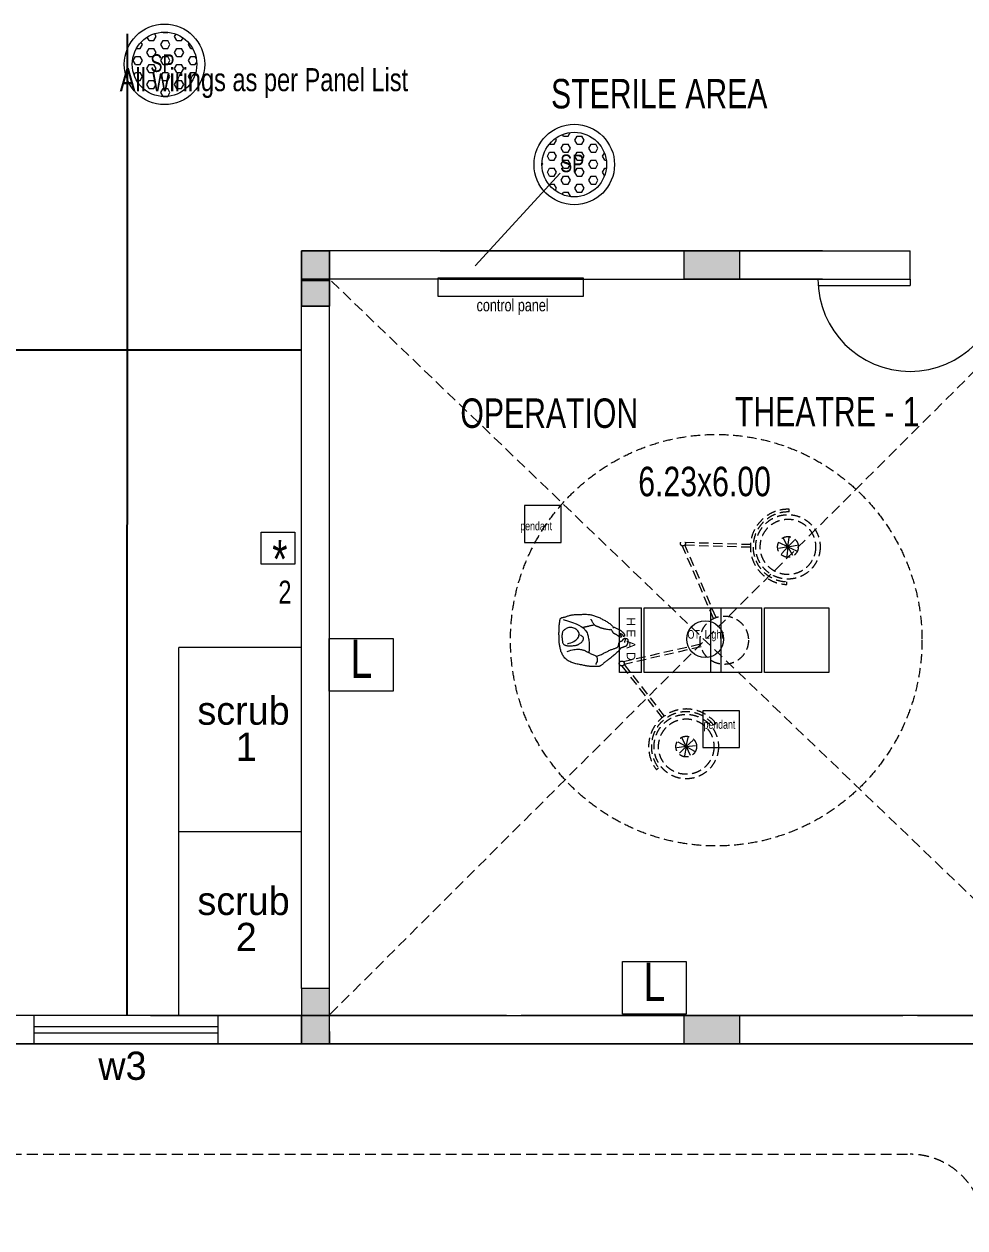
# Model space of a CAD drawing. Header units: metres. Extents: x 191982 to 427160, y -8904 to 80370.
# Drawn here: x 337830 to 345496, y 50082 to 59891 of the extents above; entities that cross this region are included whole.
import ezdxf

# ---------------------------------------------------------------- set-up
doc = ezdxf.new("R2010")
doc.units = ezdxf.units.M
doc.header["$LTSCALE"] = 700
doc.header["$MEASUREMENT"] = 0
doc.header["$PDMODE"] = 32
doc.linetypes.add('ACAD_ISO03W100', pattern=[30, 12, -18])
doc.linetypes.add('HIDDEN2', pattern=[0.1875, 0.125, -0.0625])
doc.layers.get('0').update_dxf_attribs({"lineweight": 9})
doc.layers.get('Defpoints').update_dxf_attribs({"lineweight": 9})
for name, color, linetype, lineweight in [('elevations', 22, 'Continuous', 9), ('EQUIPMENT', 7, 'Continuous', 9), ('fur1', 7, 'Continuous', 9), ('MAIN GATE', 7, 'Continuous', 9), ('NEW PLANS', 7, 'Continuous', 9), ('PLAN', 7, 'Continuous', 9), ('TEXT', 7, 'Continuous', 9)]:
    doc.layers.add(name, color=color, linetype=linetype, lineweight=lineweight)
doc.styles.add('RVR', font='MOD20.TTF')
doc.styles.get("Standard").update_dxf_attribs({"font": 'swisscl.ttf'})
doc.dimstyles.get("Standard").update_dxf_attribs({"dimtxt": 0.23, "dimasz": 0.23, "dimexe": 0.05, "dimexo": 0.05, "dimgap": 0.06, "dimtad": 0, "dimzin": 0, "dimdsep": 46, "dimtxsty": 'Standard', "dimcen": 0, "dimse1": 1, "dimse2": 1, "dimadec": 0, "dimazin": 0, "dimtfac": 1, "dimtofl": 0, "dimtmove": 2, "dimatfit": 0, "dimfxl": 0.18, "dimtolj": 1, "dimtzin": 0, "dimarcsym": 0})

# ---------------------------------------------------------------- blocks, each defined once
blk = doc.blocks.new('*D61')
at = {"layer": 'Defpoints', "color": 0, "transparency": 16777216}
for p in [(333859.9, 57417.4), (340089.9, 57417.4), (340089.9, 57232.6)]:
    blk.add_point(p, dxfattribs=at)
at = {"layer": 'NEW PLANS', "color": 0, "lineweight": -2, "transparency": 16777216}
for p, q in [((333860.1, 57232.6), (336974.4, 57232.6)), ((340089.7, 57232.6), (336975.4, 57232.6))]:
    blk.add_line(p, q, dxfattribs=at)
at = {"layer": 'NEW PLANS', "color": 0, "transparency": 16777216}
for points in [[(333860.1, 57232.7), (333860.1, 57232.6), (333859.9, 57232.6)], [(340089.7, 57232.7), (340089.7, 57232.6), (340089.9, 57232.6)]]:
    blk.add_solid(points, dxfattribs=at)
at = {"layer": 'NEW PLANS', "color": 0, "transparency": 16777216, "insert": (336974.9, 57232.6), "char_height": 0.23, "attachment_point": 5}
blk.add_mtext('\\A1;6230.00', dxfattribs=at)
blk = doc.blocks.new('*D62')
at = {"layer": 'Defpoints', "color": 0, "transparency": 16777216}
for p in [(338669.6, 59811.7), (338738.3, 59811.7), (338738.3, 51811.7)]:
    blk.add_point(p, dxfattribs=at)
at = {"layer": 'NEW PLANS', "color": 0, "lineweight": -2, "transparency": 16777216}
for p, q in [((338669.6, 59811.5), (338669.6, 55812.2)), ((338669.6, 51811.9), (338669.6, 55811.2))]:
    blk.add_line(p, q, dxfattribs=at)
at = {"layer": 'NEW PLANS', "color": 0, "transparency": 16777216}
for points in [[(338669.6, 59811.5), (338669.6, 59811.5), (338669.6, 59811.7)], [(338669.6, 51811.9), (338669.6, 51811.9), (338669.6, 51811.7)]]:
    blk.add_solid(points, dxfattribs=at)
at = {"layer": 'NEW PLANS', "color": 0, "transparency": 16777216, "insert": (338669.6, 55811.7), "char_height": 0.23, "attachment_point": 5, "rotation": 90}
blk.add_mtext('\\A1;8000.00', dxfattribs=at)
blk = doc.blocks.new('SurgBedMet2')
at = {"layer": 'EQUIPMENT', "linetype": 'HIDDEN2'}
for p, q in [((-869, 791), (-965, 803)), ((-869, 791), (-953, 745)), ((-869, 791), (-939, 857)), ((-869, 791), (-910, 704)), ((-869, 791), (-887, 886)), ((-869, 791), (-828, 879)), ((-869, 791), (-785, 838)), ((-869, 791), (-798, 726)), ((-869, 791), (-851, 697)), ((-869, 791), (-773, 780)), ((-912, -167), (-893, 442)), ((-887, -168), (-868, 441)), ((-211, 121), (-887, -168)), ((-202, 98), (-877, -191)), ((38, -24), (201, -741)), ((62, -18), (225, -735)), ((991, -156), (925, -86)), ((991, -156), (979, -60)), ((991, -156), (1038, -72)), ((991, -156), (896, -138)), ((991, -156), (903, -197)), ((991, -156), (944, -241)), ((991, -156), (1078, -115)), ((991, -156), (1003, -252)), ((991, -156), (1057, -227)), ((991, -156), (1086, -175)), ((225, -735), (707, -361)), ((241, -755), (722, -381))]:
    blk.add_line(p, q, dxfattribs=at)
at = {"layer": 'EQUIPMENT'}
for p, q in [((300, 573), (-300, 573)), ((300, 548), (-300, 548)), ((300, 168), (-300, 168)), ((300, 72), (-300, 72)), ((300, -548), (-300, -548)), ((300, -573), (-300, -573))]:
    blk.add_line(p, q, dxfattribs=at)
for points in [[(-300, 573), (-300, 1173), (300, 1173), (300, 573)], [(-300, -548), (-300, 548)], [(300, 548), (300, -548)], [(300, -573), (300, -777), (-300, -777), (-300, -573)], [(-16, -720), (-16, -716), (-16, -713), (-16, -710), (-15, -708), (-14, -707), (-12, -705), (-10, -704), (-9, -703), (-7, -702), (-5, -701), (-3, -701), (-1, -700), (1, -700), (3, -700), (5, -700), (7, -700), (10, -700), (12, -700), (15, -700), (18, -701), (21, -701), (24, -702), (28, -702), (31, -703), (34, -704), (37, -705), (40, -707), (43, -708), (46, -710), (49, -711), (51, -712), (53, -714), (54, -715), (56, -717), (57, -718), (58, -720), (58, -722), (59, -724), (60, -727), (61, -729), (62, -733), (63, -736), (64, -740), (66, -744), (67, -748), (68, -752), (70, -755), (71, -758), (72, -761), (73, -763), (74, -765), (75, -767), (76, -768), (77, -769), (78, -770), (79, -771), (80, -772), (82, -773), (84, -774), (86, -775), (89, -777), (93, -780), (97, -784), (102, -788), (108, -794), (114, -801), (121, -808), (128, -816), (135, -824), (143, -833), (150, -841), (156, -849), (162, -856), (168, -863), (173, -870), (178, -877), (182, -883), (187, -889), (191, -895), (196, -901), (201, -908), (206, -914), (211, -920), (215, -926), (220, -931), (225, -937), (229, -942), (232, -946), (235, -950), (238, -954), (240, -957), (242, -960), (243, -963), (244, -966), (245, -969), (246, -972), (246, -976), (246, -980), (246, -984), (245, -989), (245, -994), (245, -998), (245, -1003), (244, -1008), (244, -1013), (244, -1018), (244, -1022), (244, -1027), (244, -1032), (244, -1036), (244, -1041), (244, -1046), (244, -1050), (244, -1055), (243, -1060), (243, -1066), (242, -1072), (241, -1078), (240, -1085), (238, -1093), (237, -1101), (235, -1110), (233, -1120), (231, -1130), (229, -1140), (227, -1151), (224, -1162), (222, -1172), (219, -1183), (217, -1193), (214, -1203), (211, -1213), (208, -1222), (204, -1231), (200, -1240), (196, -1249), (191, -1257), (186, -1265), (180, -1272), (173, -1279), (167, -1286), (159, -1292), (152, -1298), (144, -1303), (136, -1308), (128, -1312), (119, -1316), (111, -1320), (102, -1323), (94, -1325), (85, -1328), (76, -1330), (68, -1331), (60, -1333), (52, -1334), (44, -1336), (35, -1337), (27, -1338), (19, -1338), (10, -1339), (2, -1340), (-7, -1340), (-16, -1341), (-25, -1341), (-34, -1341), (-43, -1341), (-52, -1342), (-60, -1342), (-69, -1342), (-77, -1341), (-85, -1341), (-93, -1341), (-101, -1341), (-109, -1340), (-117, -1340), (-125, -1339), (-133, -1338), (-141, -1338), (-149, -1337), (-156, -1336), (-163, -1335), (-170, -1334), (-176, -1333), (-181, -1333), (-186, -1332), (-190, -1331), (-193, -1330), (-196, -1329), (-198, -1329), (-200, -1328), (-202, -1326), (-204, -1325), (-205, -1324), (-206, -1322), (-207, -1321), (-208, -1319), (-209, -1317), (-210, -1315), (-211, -1313), (-211, -1311), (-212, -1308), (-212, -1306), (-212, -1303), (-213, -1300), (-214, -1297), (-214, -1293), (-215, -1289), (-217, -1284), (-219, -1278), (-221, -1272), (-223, -1266), (-226, -1259), (-228, -1252), (-230, -1244), (-232, -1237), (-234, -1229), (-236, -1221), (-237, -1213), (-237, -1205), (-238, -1197), (-238, -1189), (-239, -1180), (-239, -1170), (-239, -1161), (-240, -1150), (-240, -1140), (-240, -1129), (-241, -1118), (-241, -1106), (-241, -1095), (-241, -1085), (-240, -1074), (-239, -1064), (-238, -1055), (-237, -1046), (-235, -1037), (-233, -1028), (-231, -1020), (-228, -1011), (-225, -1003), (-222, -994), (-218, -985), (-215, -977), (-211, -968), (-207, -959), (-203, -951), (-199, -943), (-194, -935), (-190, -927), (-186, -919), (-182, -912), (-177, -905), (-173, -897), (-168, -890), (-164, -883), (-159, -876), (-154, -869), (-148, -862), (-143, -855), (-137, -849), (-131, -843), (-125, -839), (-118, -837), (-112, -836)], [(-122, -833), (-120, -828), (-118, -822), (-115, -816), (-113, -809), (-110, -803), (-107, -796), (-104, -790), (-102, -784), (-99, -779), (-96, -774), (-94, -771), (-91, -767), (-89, -764), (-86, -761), (-84, -759), (-81, -756), (-79, -754), (-77, -751), (-75, -749), (-73, -747), (-71, -745), (-69, -743), (-67, -741), (-65, -739), (-63, -738), (-61, -736), (-59, -735), (-57, -734), (-56, -733), (-54, -732), (-52, -732), (-51, -731), (-49, -731), (-48, -730), (-47, -730), (-46, -730), (-45, -730), (-44, -730), (-43, -730), (-42, -731), (-41, -731), (-40, -732), (-39, -732), (-38, -733), (-37, -733), (-36, -734), (-36, -735), (-35, -736), (-35, -736), (-35, -737), (-34, -738), (-34, -739), (-34, -740), (-35, -740), (-35, -741), (-36, -742), (-36, -742), (-37, -742), (-38, -743), (-39, -743), (-40, -743), (-41, -743), (-42, -743), (-43, -744), (-44, -744), (-44, -744), (-45, -745), (-46, -746), (-46, -746), (-47, -747), (-47, -748), (-48, -749), (-48, -750), (-49, -751), (-50, -752), (-51, -753), (-52, -754), (-53, -756), (-53, -757), (-54, -758), (-55, -759), (-56, -760), (-56, -761), (-57, -762), (-58, -763), (-58, -764), (-59, -765), (-59, -765), (-59, -766), (-60, -766), (-60, -767), (-60, -767), (-60, -768), (-60, -769), (-60, -770), (-61, -770), (-61, -771), (-61, -773), (-62, -774), (-62, -775), (-62, -776), (-62, -777), (-62, -777), (-61, -777), (-60, -777), (-59, -777), (-57, -776), (-56, -775), (-54, -774), (-52, -772), (-50, -771), (-49, -770), (-47, -768), (-46, -767), (-44, -766), (-43, -765), (-42, -764), (-41, -763), (-40, -763), (-39, -762), (-38, -762), (-36, -761), (-35, -761), (-34, -761), (-33, -761), (-32, -762), (-31, -762), (-30, -763), (-29, -763), (-29, -764), (-28, -765), (-28, -766), (-28, -767), (-27, -769), (-27, -770), (-27, -771), (-28, -773), (-28, -774), (-28, -775), (-29, -776), (-30, -778), (-30, -779), (-31, -780), (-31, -781), (-32, -782), (-33, -783), (-33, -783), (-34, -784), (-35, -785), (-36, -786), (-37, -787), (-38, -788), (-39, -790), (-40, -791), (-42, -793), (-43, -795), (-45, -797), (-46, -799), (-48, -801), (-49, -804), (-51, -806), (-52, -809), (-53, -811), (-55, -814), (-56, -816), (-57, -819), (-58, -821), (-59, -824), (-61, -826), (-62, -828), (-63, -830), (-64, -832), (-66, -833), (-67, -835), (-69, -837), (-72, -838), (-74, -840), (-77, -841), (-80, -843), (-84, -845), (-87, -847), (-91, -850), (-95, -853), (-99, -857)], [(153, -994), (150, -988), (147, -980), (144, -972), (140, -964), (136, -955), (132, -945), (127, -936), (123, -928), (119, -919), (115, -912), (111, -904), (107, -897), (104, -890), (101, -883), (97, -876), (94, -869), (91, -862), (88, -855), (86, -848), (83, -840), (80, -833), (78, -827), (76, -821), (74, -815), (72, -810), (70, -806), (69, -803), (67, -800), (66, -797), (64, -795), (63, -793), (61, -792), (59, -791), (58, -790), (56, -789), (54, -788), (52, -788), (50, -787), (49, -787), (47, -787), (45, -786), (43, -786), (42, -786), (40, -785), (38, -785), (37, -785), (35, -785), (33, -784), (32, -784), (30, -784), (29, -783), (27, -783), (25, -782), (24, -782), (22, -781), (21, -780), (19, -779), (18, -778), (17, -777), (15, -776), (14, -775), (13, -773), (12, -772), (11, -770), (11, -769), (10, -767), (9, -765), (9, -764), (8, -762), (8, -760), (7, -759), (7, -757), (7, -756), (6, -754), (5, -753), (5, -752), (4, -751), (3, -750), (2, -749), (1, -748), (-1, -747), (-2, -746), (-4, -745), (-6, -744), (-7, -743), (-9, -742), (-10, -741), (-12, -739), (-13, -738), (-15, -737), (-16, -735), (-17, -734), (-17, -732), (-18, -731), (-18, -730), (-18, -728), (-18, -727), (-18, -726), (-17, -725), (-16, -724), (-15, -723), (-13, -723), (-11, -723), (-9, -723), (-6, -724), (-3, -725), (1, -726), (5, -727), (9, -729), (12, -730), (16, -731), (20, -732)], [(-94, -849), (-95, -865), (-97, -878), (-99, -889), (-100, -897), (-102, -904), (-103, -910), (-104, -915), (-105, -919), (-106, -924), (-107, -928), (-108, -931), (-109, -935), (-110, -939), (-111, -942), (-112, -945), (-112, -948), (-113, -951), (-115, -954), (-116, -957), (-117, -960), (-118, -962), (-119, -965), (-120, -968), (-122, -970), (-123, -973), (-124, -975), (-125, -978), (-126, -981), (-127, -983), (-128, -986), (-129, -988), (-130, -991), (-131, -994), (-132, -996), (-133, -999), (-135, -1002), (-137, -1004), (-139, -1007), (-142, -1011), (-146, -1014), (-150, -1018), (-156, -1021), (-161, -1025), (-168, -1029), (-175, -1033), (-182, -1036), (-189, -1040), (-197, -1043)], [(106, -1265), (99, -1247), (94, -1231), (90, -1216), (87, -1202), (86, -1189), (85, -1178), (85, -1167), (85, -1158), (85, -1149), (86, -1141), (87, -1133), (89, -1126), (90, -1120), (92, -1113), (94, -1107), (97, -1100), (100, -1093), (104, -1086), (107, -1079), (111, -1072), (115, -1065), (119, -1057), (123, -1050), (126, -1042), (129, -1034), (133, -1026), (136, -1019), (139, -1012), (143, -1005), (147, -999), (152, -994), (158, -990), (165, -987), (172, -985), (180, -985), (189, -985), (198, -987), (207, -991), (216, -995), (225, -1001)], [(-192, -1301), (-178, -1253), (-165, -1214), (-152, -1182), (-140, -1156), (-129, -1136), (-118, -1120), (-108, -1108), (-97, -1099), (-87, -1091), (-77, -1085), (-67, -1080), (-57, -1076), (-47, -1073), (-37, -1070), (-27, -1068), (-16, -1066), (-6, -1064), (5, -1062), (18, -1061), (32, -1060), (48, -1059), (67, -1060), (88, -1061), (114, -1063)], [(-140, -1012), (-139, -1022), (-138, -1030), (-137, -1037), (-135, -1044), (-134, -1049), (-133, -1054), (-132, -1059), (-130, -1063), (-129, -1067), (-128, -1071), (-127, -1075), (-126, -1078), (-125, -1082), (-124, -1085), (-124, -1088), (-123, -1091), (-123, -1094), (-122, -1096), (-122, -1098), (-121, -1101), (-121, -1104), (-120, -1107), (-119, -1111), (-117, -1115)], [(33, -1262), (29, -1246), (24, -1230), (18, -1216), (11, -1203), (4, -1191), (-4, -1181), (-12, -1173), (-20, -1166), (-29, -1161), (-37, -1157), (-46, -1155), (-54, -1154), (-63, -1154), (-71, -1156), (-78, -1160), (-86, -1165), (-93, -1171), (-99, -1177), (-104, -1185), (-109, -1194), (-113, -1203), (-116, -1212), (-118, -1222), (-119, -1231), (-119, -1241), (-117, -1250), (-115, -1258), (-111, -1266), (-108, -1274), (-104, -1281), (-99, -1287), (-95, -1293), (-90, -1297), (-86, -1301), (-82, -1305), (-77, -1307), (-72, -1310), (-66, -1311), (-60, -1312), (-53, -1313), (-45, -1314), (-37, -1314), (-28, -1314), (-19, -1313), (-10, -1313), (-1, -1311), (7, -1310), (15, -1308), (21, -1307), (27, -1304), (32, -1302), (36, -1299), (39, -1296), (42, -1292), (44, -1288), (46, -1284), (48, -1279), (50, -1274), (51, -1269), (52, -1263), (53, -1257), (53, -1250), (54, -1244), (54, -1237), (53, -1229), (53, -1222), (52, -1215), (51, -1207), (50, -1200), (49, -1194), (48, -1187), (46, -1181), (45, -1176), (44, -1172), (42, -1167), (41, -1163), (39, -1159), (37, -1156), (34, -1152), (32, -1147), (29, -1143), (25, -1138), (21, -1133), (17, -1129), (12, -1124), (7, -1121), (2, -1117), (-3, -1115), (-9, -1114), (-15, -1113), (-21, -1114), (-27, -1117), (-33, -1121), (-38, -1127), (-43, -1136), (-47, -1146)]]:
    blk.add_lwpolyline(points, dxfattribs=at)
at = {"layer": 'EQUIPMENT', "linetype": 'HIDDEN2'}
for points in [[(-1219, 803, 1), (-519, 780), (-544, 781, -1), (-1194, 802)], [(1206, -433, -1), (776, 120), (792, 100, 1), (1190, -413)]]:
    blk.add_lwpolyline(points, format="xyb", close=True, dxfattribs=at)
for centre, radius in [((0, 123), 1916), ((-869, 791), 300), ((-869, 791), 258), ((-869, 791), 96.5), ((0, 198), 225), ((991, -156), 300), ((991, -156), 258), ((991, -156), 96.5), ((-900, -187), 23.1)]:
    blk.add_circle(centre, radius, dxfattribs=at)
at = {"layer": 'EQUIPMENT', "linetype": 'ACAD_ISO03W100', "ltscale": 0.06}
blk.add_circle((217, -757), 23.1, dxfattribs=at)
at = {"layer": 'EQUIPMENT', "insert": (-213, -630), "char_height": 80, "width": 7225, "attachment_point": 1}
blk.add_mtext('{\\fARIAL|b0|i0|c0|p34;H E A D }', dxfattribs=at)
blk = doc.blocks.new('DAS')
at = {"layer": 'MAIN GATE'}
h = blk.add_hatch(dxfattribs=at)
h.set_pattern_fill('HEX', color=1, scale=0.3, style=0)
h.paths.add_polyline_path([(-3163.779, -2.1999, 1), (-3163.253, -2.1999, 1)])
at = {"layer": 'MAIN GATE', "color": 5}
for radius in [0.3279, 0.263]:
    blk.add_circle((-3163.516, -2.1999), radius, dxfattribs=at)
at = {"layer": 'NEW PLANS', "color": 7}
blk.add_text('SP', height=0.144, dxfattribs=at).set_placement((-3163.6314, -2.2621))

msp = doc.modelspace()

# ---------------------------------------------------------------- hatches: boundary and pattern name
at = {"layer": 'NEW PLANS'}
for points in [[(340089.904, 57811.692), (340319.904, 57811.692), (340319.904, 58041.692), (340089.904, 58041.692)], [(340089.904, 57811.692), (340319.904, 57811.692), (340319.904, 58041.692), (340089.904, 58041.692)], [(340089.904, 57811.692), (340319.904, 57811.692), (340319.904, 58041.692), (340089.904, 58041.692)], [(340089.904, 57821.692), (340089.904, 58041.692), (340319.904, 58041.692), (340319.904, 57821.692)], [(340089.904, 57821.692), (340089.904, 58041.692), (340319.904, 58041.692), (340319.904, 57821.692)], [(340089.904, 57811.692), (340319.904, 57811.692), (340319.904, 58041.692), (340089.904, 58041.692)], [(340089.904, 58031.692), (340089.904, 57811.692), (340319.904, 57811.692), (340319.904, 58031.692)], [(340089.904, 58031.692), (340089.904, 57811.692), (340319.904, 57811.692), (340319.904, 58031.692)], [(343659.904, 58041.692), (343209.904, 58041.692), (343209.904, 57811.692), (343659.904, 57811.692)], [(340089.904, 57821.692), (340319.904, 57821.692), (340319.904, 57591.692), (340089.904, 57591.692)], [(340089.904, 57821.692), (340319.904, 57821.692), (340319.904, 57591.692), (340089.904, 57591.692)], [(340089.904, 57811.692), (340089.904, 57591.692), (340319.904, 57591.692), (340319.904, 57811.692)], [(340089.904, 57811.692), (340089.904, 57591.692), (340319.904, 57591.692), (340319.904, 57811.692)], [(340089.904, 57811.692), (340089.904, 57591.692), (340319.904, 57591.692), (340319.904, 57811.692)], [(340089.904, 57811.692), (340089.904, 57591.692), (340319.904, 57591.692), (340319.904, 57811.692)], [(340089.904, 51801.692), (340319.904, 51801.692), (340319.904, 52031.692), (340089.904, 52031.692)], [(340089.904, 51801.692), (340319.904, 51801.692), (340319.904, 52031.692), (340089.904, 52031.692)], [(340089.904, 51801.692), (340089.904, 51581.692), (340319.904, 51581.692), (340319.904, 51801.692)], [(340089.904, 51801.692), (340089.904, 51581.692), (340319.904, 51581.692), (340319.904, 51801.692)], [(343659.904, 51811.692), (343209.904, 51811.692), (343209.904, 51581.692), (343659.904, 51581.692)]]:
    msp.add_hatch(color=256, dxfattribs=at).paths.add_polyline_path(points)

# ---------------------------------------------------------------- linework, layer by layer
for points in [[(339762.891, 55750.418), (340035.698, 55750.418), (340035.698, 55488.675), (339762.891, 55488.675)], [(340317.159, 54885.367), (340836.681, 54885.367), (340836.681, 54456.207), (340317.159, 54456.207)], [(342705.609, 52251.964), (343225.13, 52251.964), (343225.13, 51822.804), (342705.609, 51822.804)]]:
    msp.add_lwpolyline(points, close=True)
msp.add_circle((343380.228, 54879.463), 150)
at = {"layer": 'elevations'}
msp.add_line((339089.904, 53311.692), (340089.904, 53311.692), dxfattribs=at)
msp.add_lwpolyline([(341203.947, 57822.804), (342385.409, 57822.804), (342385.409, 57672.014), (341203.947, 57672.014)], close=True, dxfattribs=at)
at = {"layer": 'MAIN GATE'}
msp.add_line((341505.473, 57921.383), (342198.643, 58675.138), dxfattribs=at)
at = {"layer": 'NEW PLANS'}
for p, q in [((340319.904, 58041.692), (340089.904, 58041.692)), ((340319.904, 58041.692), (340089.904, 58041.692)), ((340319.904, 58041.692), (340089.904, 58041.692)), ((340089.904, 58041.692), (340319.904, 58041.692)), ((340319.904, 58041.692), (340089.904, 58041.692)), ((340089.904, 58041.692), (340319.904, 58041.692)), ((340089.904, 57811.692), (340089.904, 58041.692)), ((340319.904, 57811.692), (340319.904, 58041.692)), ((341219.904, 58041.692), (340319.904, 58041.692)), ((340319.904, 57846.462), (340319.904, 58036.692)), ((343549.904, 58041.692), (341219.904, 58041.692)), ((341219.904, 58041.692), (343549.904, 58041.692)), ((343549.904, 58041.692), (341219.904, 58041.692)), ((341219.904, 58041.692), (343549.904, 58041.692)), ((344334.677, 58041.692), (342556.109, 58041.692)), ((344334.677, 58041.692), (342556.109, 58041.692)), ((342556.109, 58041.692), (344334.677, 58041.692)), ((344334.677, 58041.692), (342556.109, 58041.692)), ((344334.677, 58041.692), (342556.109, 58041.692)), ((342556.109, 58041.692), (344334.677, 58041.692)), ((344334.677, 58041.692), (342556.109, 58041.692)), ((342556.109, 58041.692), (344334.677, 58041.692)), ((344334.677, 58041.692), (343321.365, 58041.692)), ((344334.677, 58041.692), (343321.365, 58041.692)), ((343321.365, 58041.692), (344334.677, 58041.692)), ((344334.677, 58041.692), (343321.365, 58041.692)), ((343321.365, 58041.692), (344334.677, 58041.692)), ((343584.677, 58041.692), (345049.904, 58041.692)), ((345049.904, 57811.692), (345049.904, 58041.692)), ((340319.904, 57598.639), (340319.904, 57941.577)), ((340319.904, 57811.692), (340089.904, 57811.692)), ((340319.904, 57811.692), (340089.904, 57811.692)), ((340089.904, 57811.692), (340319.904, 57811.692)), ((340319.904, 57811.692), (340089.904, 57811.692)), ((340089.904, 57811.692), (340319.904, 57811.692)), ((340319.904, 57811.692), (340089.904, 57811.692)), ((340089.904, 57801.462), (340319.904, 57801.462)), ((340319.904, 57591.692), (340319.904, 57821.692)), ((340319.904, 57591.692), (340319.904, 57821.692)), ((340319.904, 57591.692), (340319.904, 57821.692)), ((341219.904, 57811.692), (340319.904, 57811.692)), ((341219.904, 57811.692), (344334.677, 57811.692)), ((344334.677, 57811.692), (343321.365, 57811.692)), ((344334.677, 57811.692), (343321.365, 57811.692)), ((343321.365, 57811.692), (344334.677, 57811.692)), ((344334.677, 57811.692), (343321.365, 57811.692)), ((343321.365, 57811.692), (345049.904, 57811.692)), ((345049.904, 57811.692), (345049.904, 57761.692)), ((340319.904, 57691.692), (340319.904, 57591.692)), ((340319.904, 57691.692), (340319.904, 57591.692)), ((340319.904, 57691.692), (340319.904, 57591.692)), ((340319.904, 57691.692), (340319.904, 57591.692)), ((340319.904, 57691.692), (340319.904, 57591.692)), ((340319.904, 57691.692), (340319.904, 57591.692)), ((344300.84, 57761.692), (345049.904, 57761.692)), ((340319.904, 57591.692), (340089.904, 57591.692)), ((340319.904, 57591.692), (340089.904, 57591.692)), ((340319.904, 57591.692), (340089.904, 57591.692)), ((340089.904, 52031.692), (340089.904, 57591.692)), ((340319.904, 52031.692), (340319.904, 57591.692)), ((339089.904, 51811.692), (339089.904, 54811.692)), ((340089.904, 54811.692), (339089.904, 54811.692)), ((338859.904, 51811.692), (337749.904, 51811.692)), ((337909.904, 51811.692), (337909.904, 51581.692)), ((338642.381, 51811.692), (338522.381, 51811.692)), ((339659.904, 51811.692), (338859.904, 51811.692)), ((338859.904, 51811.692), (339659.904, 51811.692)), ((339659.904, 51811.692), (338859.904, 51811.692)), ((339089.904, 51811.692), (339659.904, 51811.692)), ((339089.904, 51811.692), (339659.904, 51811.692)), ((341759.904, 51811.692), (339189.904, 51811.692)), ((339189.904, 51811.692), (341759.904, 51811.692)), ((341759.904, 51811.692), (339189.904, 51811.692)), ((339189.904, 51811.692), (341759.904, 51811.692)), ((339409.904, 51811.692), (339409.904, 51581.692)), ((339779.904, 51811.692), (339659.904, 51811.692)), ((341759.904, 51811.692), (339759.904, 51811.692)), ((340004.904, 51811.692), (339884.904, 51811.692)), ((340039.904, 51811.692), (341189.904, 51811.692)), ((340089.904, 51581.692), (340089.904, 51811.692)), ((340207.426, 51811.692), (340327.426, 51811.692)), ((340319.904, 51581.692), (340319.904, 51811.692)), ((340319.904, 51581.692), (340319.904, 51811.692)), ((341759.904, 51811.692), (341879.904, 51811.692)), ((344989.904, 51811.692), (341879.904, 51811.692)), ((341879.904, 51811.692), (344989.904, 51811.692)), ((344989.904, 51811.692), (341879.904, 51811.692)), ((341879.904, 51811.692), (344989.904, 51811.692)), ((345109.904, 51811.692), (344905.045, 51811.692)), ((346999.904, 51811.692), (345109.904, 51811.692)), ((345109.904, 51811.692), (346999.904, 51811.692)), ((346999.904, 51811.692), (345109.904, 51811.692)), ((345109.904, 51811.692), (346999.904, 51811.692)), ((337909.904, 51721.692), (339409.904, 51721.692)), ((337909.904, 51671.692), (339409.904, 51671.692)), ((340089.904, 51681.692), (340089.904, 51581.692)), ((340089.904, 51681.692), (340089.904, 51581.692)), ((340319.904, 51681.692), (340319.904, 51581.692)), ((340319.904, 51681.692), (340319.904, 51581.692)), ((346999.904, 51581.692), (336859.904, 51581.692)), ((336859.904, 51581.692), (346999.904, 51581.692)), ((346999.904, 51581.692), (336859.904, 51581.692)), ((336859.904, 51581.692), (346999.904, 51581.692)), ((339759.904, 51581.692), (341759.904, 51581.692)), ((340319.904, 51581.692), (340089.904, 51581.692)), ((340319.904, 51581.692), (340089.904, 51581.692))]:
    msp.add_line(p, q, dxfattribs=at)
at = {"layer": 'NEW PLANS', "linetype": 'HIDDEN2'}
msp.add_line((335359.904, 50681.692), (345049.904, 50681.692), dxfattribs=at)
msp.add_line((335359.904, 50681.692), (345049.904, 50681.692), dxfattribs=at)
at = {"layer": 'NEW PLANS'}
for points in [[(340319.904, 58041.692), (340089.904, 58041.692), (340089.904, 57591.692), (340319.904, 57591.692)], [(340319.904, 58041.692), (340089.904, 58041.692), (340089.904, 57591.692), (340319.904, 57591.692)], [(340319.904, 58041.692), (340089.904, 58041.692), (340089.904, 57591.692), (340319.904, 57591.692)], [(340319.904, 57591.692), (340089.904, 57591.692), (340089.904, 58041.692), (340319.904, 58041.692)], [(340319.904, 57591.692), (340089.904, 57591.692), (340089.904, 58041.692), (340319.904, 58041.692)], [(340319.904, 58041.692), (340089.904, 58041.692), (340089.904, 57591.692), (340319.904, 57591.692)], [(343209.904, 58041.692), (343659.904, 58041.692), (343659.904, 57811.692), (343209.904, 57811.692)], [(340319.904, 52031.692), (340089.904, 52031.692), (340089.904, 51581.692), (340319.904, 51581.692)], [(340319.904, 52031.692), (340089.904, 52031.692), (340089.904, 51581.692), (340319.904, 51581.692)], [(343209.904, 51811.692), (343659.904, 51811.692), (343659.904, 51581.692), (343209.904, 51581.692)]]:
    msp.add_lwpolyline(points, close=True, dxfattribs=at)
msp.add_lwpolyline([(344334.677, 58041.692), (342556.109, 58041.692)], dxfattribs=at)
msp.add_arc((345049.904, 57811.692), 750.731, 180, 0, dxfattribs=at)
at = {"layer": 'NEW PLANS', "linetype": 'HIDDEN2'}
msp.add_arc((345049.904, 50081.692), 600, 0, 90, dxfattribs=at)
msp.add_arc((345049.904, 50081.692), 600, 0, 90, dxfattribs=at)
at = {"layer": 'PLAN', "linetype": 'HIDDEN2'}
for p, q in [((340324.682, 51822.804), (346564.332, 58052.67)), ((346547.159, 51822.804), (340317.159, 57812.574))]:
    msp.add_line(p, q, dxfattribs=at)
at = {"layer": 'PLAN'}
for points in [[(342207.08, 55967.495), (341907.08, 55967.495), (341907.08, 55667.495), (342207.08, 55667.495)], [(343360.398, 53995.695), (343660.398, 53995.695), (343660.398, 54295.695), (343360.398, 54295.695)]]:
    msp.add_lwpolyline(points, close=True, dxfattribs=at)

# ---------------------------------------------------------------- block references
at = {"layer": 'fur1', "xscale": 0.8750000001783, "yscale": 0.8750000001783, "zscale": 0.8750000001783, "rotation": 270}
msp.add_blockref('SurgBedMet2', (343362.212, 54870.532), dxfattribs=at)
at = {"layer": 'MAIN GATE', "xscale": 1000, "yscale": 1000, "zscale": 1000}
for p in [(3502490.321, 61762.639), (3505829.063, 60945.857)]:
    msp.add_blockref('DAS', p, dxfattribs=at)

# ---------------------------------------------------------------- texts
at = {"attachment_point": 1}
for s, insert, char_height, width in [('All wirings as per Panel List', (338609.498, 59531.411), 187.5, 2963.93666), ('*', (339851.959, 55687.159), 312.5, 171.65759), ('2', (339901.99, 55355.661), 187.5, 102.99455), ('L', (340489.219, 54875.844), 312.5, 171.65759), ('L', (342877.669, 52242.441), 312.5, 171.65759)]:
    msp.add_mtext(s, dxfattribs=dict(at, insert=insert, char_height=char_height, width=width))
at = {"layer": 'elevations', "style": 'RVR'}
for s, p in [('scrub ', (339242.525, 54181.548)), ('1', (339555.037, 53887.391)), ('scrub ', (339242.525, 52631.55)), ('2', (339555.037, 52337.394))]:
    msp.add_text(s, height=230, dxfattribs=at).set_placement(p)
at = {"layer": 'NEW PLANS'}
for s, p in [('STERILE AREA', (342123.84, 59203.371)), ('OPERATION', (341385.023, 56600.199)), (' THEATRE - 1', (343554.144, 56612.698)), ('6.23x6.00', (342834.763, 56043.546))]:
    msp.add_text(s, height=240, dxfattribs=at).set_placement(p)
at = {"layer": 'NEW PLANS', "style": 'RVR'}
msp.add_text('w3', height=230, dxfattribs=at).set_placement((338434.796, 51288.117))
at = {"layer": 'TEXT'}
for s, height, p in [('control panel', 100, (341517.145, 57550.194)), ('pendant', 70, (341873.244, 55766.049)), ('OT  Light', 70, (343235.81, 54882.655)), ('pendant', 70, (343365.98, 54148.887))]:
    msp.add_text(s, height=height, dxfattribs=at).set_placement(p)

# ---------------------------------------------------------------- dimensions: what is measured, and where the dimension line sits
at = {"layer": 'NEW PLANS'}
dim = msp.add_linear_dim(base=(338669.592, 59811.692), p1=(338738.281, 51811.692), p2=(338738.281, 59811.692), angle=90, dimstyle='Standard', dxfattribs=at)
dim.commit()
dim.dimension.update_dxf_attribs({"geometry": '*D62', "text_midpoint": (338669.592, 55811.692)})
dim = msp.add_linear_dim(base=(340089.904, 57232.644), p1=(333859.904, 57417.357), p2=(340089.904, 57417.357), dimstyle='Standard', dxfattribs=at)
dim.commit()
dim.dimension.update_dxf_attribs({"geometry": '*D61', "text_midpoint": (336974.904, 57232.644)})

doc.saveas('drawing.dxf')
